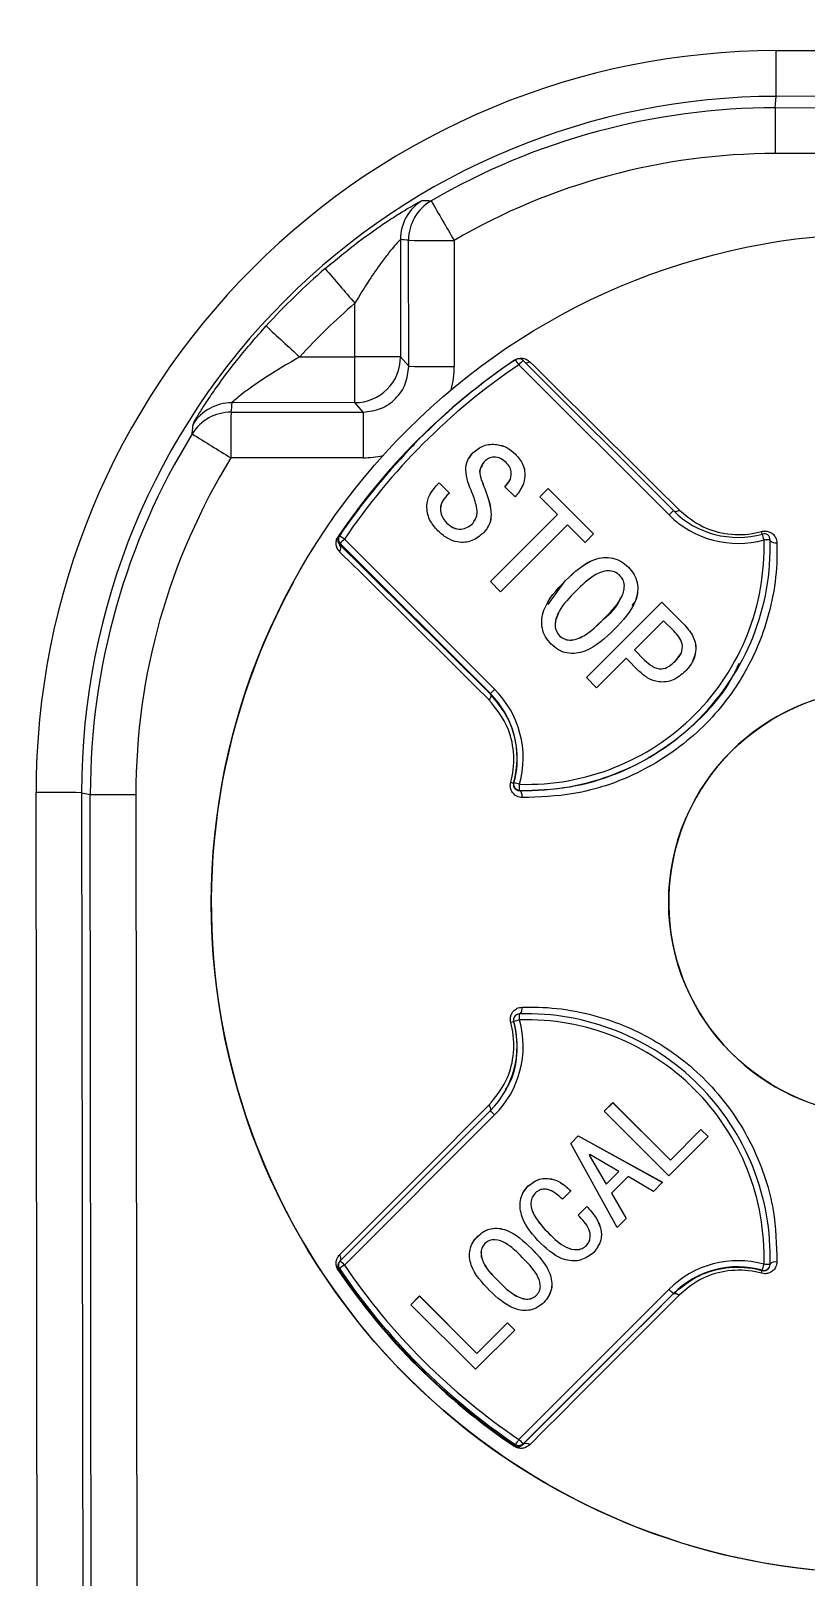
# Model space of a CAD drawing. Header units: millimetres. Extents: x 2320 to 4000, y 933 to 2121.
# Drawn here: x 2834.8 to 2860.2, y 1822.8 to 1873.6 of the extents above; entities that cross this region are included whole.
import ezdxf

# ---------------------------------------------------------------- set-up
doc = ezdxf.new("R2010")
doc.units = ezdxf.units.MM

msp = doc.modelspace()

# ---------------------------------------------------------------- linework, layer by layer
at = {"color": 7, "linetype": 'Continuous', "lineweight": 25}
for p, q in [((2859.262, 1872.952), (2906.236, 1873.012)), ((2906.236, 1871.508), (2859.262, 1871.448)), ((2859.231, 1871.076), (2859.262, 1871.448)), ((2859.231, 1871.076), (2906.81, 1871.137)), ((2906.81, 1869.632), (2859.23, 1869.572)), ((2846.917, 1866.744), (2846.922, 1862.891)), ((2847.191, 1862.583), (2847.186, 1866.722)), ((2848.683, 1866.719), (2848.688, 1862.58)), ((2845.425, 1862.894), (2845.423, 1864.652)), ((2843.611, 1862.891), (2845.425, 1862.894)), ((2846.922, 1862.891), (2847.191, 1862.583)), ((2850.664, 1862.778), (2850.662, 1862.781)), ((2855.741, 1857.702), (2850.809, 1862.635)), ((2850.95, 1862.776), (2855.882, 1857.843)), ((2845.425, 1861.39), (2841.379, 1861.385)), ((2845.694, 1861.082), (2845.425, 1861.39)), ((2841.355, 1861.076), (2845.694, 1861.082)), ((2845.694, 1859.578), (2841.355, 1859.573)), ((2849.17, 1859.552), (2849.294, 1859.738)), ((2849.294, 1859.738), (2849.295, 1859.738)), ((2849.583, 1859.333), (2849.582, 1859.332)), ((2850.684, 1859.709), (2850.684, 1859.71)), ((2848.093, 1858.653), (2848.195, 1858.754)), ((2848.093, 1858.652), (2848.194, 1858.753)), ((2848.194, 1858.753), (2848.195, 1858.754)), ((2848.194, 1858.753), (2848.527, 1858.421)), ((2848.195, 1858.754), (2848.528, 1858.421)), ((2850.351, 1858.623), (2850.479, 1858.79)), ((2850.486, 1858.784), (2850.486, 1858.786)), ((2847.912, 1858.4), (2848.093, 1858.652)), ((2848.093, 1858.652), (2848.093, 1858.653)), ((2848.528, 1858.421), (2848.441, 1858.335)), ((2849.714, 1858.507), (2849.714, 1858.508)), ((2850.684, 1858.291), (2850.351, 1858.624)), ((2851.495, 1858.291), (2851.77, 1858.566)), ((2851.495, 1858.291), (2851.769, 1858.565)), ((2852.073, 1857.712), (2851.495, 1858.291)), ((2851.769, 1858.565), (2851.77, 1858.566)), ((2851.769, 1858.565), (2853.26, 1857.075)), ((2851.77, 1858.566), (2853.26, 1857.075)), ((2848.306, 1858.159), (2848.305, 1858.158)), ((2848.426, 1857.451), (2848.426, 1857.452)), ((2849.294, 1857.422), (2849.295, 1857.423)), ((2849.37, 1857.523), (2849.371, 1857.524)), ((2849.874, 1855.512), (2852.073, 1857.712)), ((2849.874, 1855.512), (2852.073, 1857.711)), ((2852.406, 1857.379), (2850.206, 1855.18)), ((2852.073, 1857.711), (2852.073, 1857.712)), ((2852.985, 1856.8), (2852.406, 1857.379)), ((2844.905, 1857.003), (2844.884, 1856.964)), ((2844.939, 1856.765), (2844.919, 1856.729)), ((2849.872, 1851.833), (2844.939, 1856.765)), ((2845.081, 1856.907), (2850.014, 1851.975)), ((2853.26, 1857.075), (2852.985, 1856.8)), ((2854.403, 1855.989), (2854.404, 1855.99)), ((2843.404, 1855.495), (2843.404, 1855.493)), ((2850.206, 1855.18), (2849.874, 1855.512)), ((2851.767, 1854.754), (2852.333, 1855.54)), ((2852.333, 1855.54), (2852.334, 1855.541)), ((2853.029, 1852.357), (2855.504, 1854.832)), ((2853.029, 1852.357), (2855.503, 1854.831)), ((2854.175, 1854.991), (2854.175, 1854.992)), ((2855.503, 1854.831), (2855.504, 1854.832)), ((2855.503, 1854.831), (2856.256, 1854.079)), ((2855.504, 1854.832), (2856.256, 1854.08)), ((2852.105, 1854.487), (2852.104, 1854.486)), ((2853.593, 1854.281), (2853.593, 1854.282)), ((2855.561, 1854.224), (2854.606, 1853.269)), ((2855.894, 1853.891), (2855.561, 1854.224)), ((2852.145, 1853.731), (2852.146, 1853.732)), ((2856.256, 1854.079), (2856.256, 1854.08)), ((2854.606, 1853.269), (2854.939, 1852.936)), ((2854.606, 1853.268), (2854.606, 1853.269)), ((2854.606, 1853.268), (2854.939, 1852.935)), ((2854.331, 1852.994), (2853.362, 1852.024)), ((2854.751, 1852.574), (2854.331, 1852.994)), ((2854.939, 1852.935), (2854.939, 1852.936)), ((2855.937, 1852.892), (2856.116, 1853.128)), ((2855.937, 1852.892), (2855.938, 1852.893)), ((2856.12, 1853.125), (2856.121, 1853.126)), ((2858.082, 1852.81), (2858.084, 1852.814)), ((2853.362, 1852.024), (2853.029, 1852.357)), ((2849.865, 1851.82), (2849.872, 1851.833)), ((2850.636, 1848.899), (2850.641, 1848.908)), ((2850.828, 1848.655), (2850.823, 1848.646)), ((2835.011, 1803.366), (2834.953, 1848.581)), ((2836.45, 1848.578), (2836.508, 1803.363)), ((2836.45, 1848.578), (2836.734, 1848.522)), ((2836.793, 1802.621), (2836.734, 1848.522)), ((2838.231, 1848.519), (2838.29, 1802.618)), ((2856.588, 1848.34), (2856.586, 1848.337)), ((2850.641, 1841.06), (2850.636, 1841.05)), ((2850.658, 1841.209), (2850.653, 1841.2)), ((2844.939, 1833.203), (2849.872, 1838.135)), ((2850.014, 1837.994), (2845.081, 1833.062)), ((2853.614, 1838.112), (2853.899, 1838.397)), ((2853.614, 1838.112), (2853.898, 1838.396)), ((2855.735, 1835.991), (2853.614, 1838.112)), ((2853.898, 1838.396), (2853.899, 1838.397)), ((2853.898, 1838.396), (2855.784, 1836.511)), ((2853.899, 1838.397), (2855.785, 1836.512)), ((2855.784, 1836.511), (2856.789, 1837.516)), ((2855.785, 1836.512), (2856.789, 1837.517)), ((2856.789, 1837.517), (2857.025, 1837.281)), ((2856.789, 1837.516), (2856.789, 1837.517)), ((2856.789, 1837.516), (2857.024, 1837.28)), ((2852.51, 1837.058), (2852.758, 1837.306)), ((2852.51, 1837.057), (2852.757, 1837.305)), ((2854.035, 1834.291), (2852.51, 1837.058)), ((2852.757, 1837.305), (2852.758, 1837.306)), ((2852.757, 1837.305), (2855.523, 1835.779)), ((2852.758, 1837.306), (2855.524, 1835.78)), ((2857.025, 1837.281), (2855.735, 1835.991)), ((2853.142, 1836.698), (2853.117, 1836.673)), ((2853.117, 1836.672), (2853.117, 1836.673)), ((2853.117, 1836.673), (2853.676, 1835.718)), ((2853.117, 1836.672), (2853.675, 1835.717)), ((2854.097, 1836.14), (2853.142, 1836.698)), ((2855.784, 1836.511), (2855.785, 1836.512)), ((2853.675, 1835.717), (2854.097, 1836.139)), ((2853.676, 1835.718), (2854.097, 1836.14)), ((2854.395, 1835.966), (2853.849, 1835.42)), ((2854.097, 1836.139), (2854.097, 1836.14)), ((2855.226, 1835.482), (2854.395, 1835.966)), ((2850.952, 1835.447), (2851.107, 1835.655)), ((2851.107, 1835.655), (2851.108, 1835.656)), ((2852.51, 1835.495), (2852.237, 1835.222)), ((2853.675, 1835.717), (2853.676, 1835.718)), ((2853.849, 1835.42), (2854.333, 1834.589)), ((2853.849, 1835.419), (2853.849, 1835.42)), ((2853.849, 1835.419), (2854.332, 1834.588)), ((2855.524, 1835.78), (2855.226, 1835.482)), ((2851.262, 1835.313), (2851.262, 1835.312)), ((2852.757, 1834.7), (2853.042, 1834.985)), ((2852.758, 1834.701), (2853.043, 1834.986)), ((2853.042, 1834.985), (2853.043, 1834.986)), ((2854.333, 1834.589), (2854.035, 1834.291)), ((2849.457, 1834.005), (2849.458, 1834.006)), ((2851.802, 1834.092), (2851.802, 1834.093)), ((2849.62, 1833.673), (2849.62, 1833.672)), ((2851.219, 1833.608), (2851.219, 1833.609)), ((2853.03, 1833.707), (2853.031, 1833.708)), ((2853.096, 1833.795), (2853.097, 1833.797)), ((2844.905, 1833.157), (2844.885, 1833.12)), ((2844.915, 1832.949), (2844.894, 1832.911)), ((2858.802, 1832.884), (2858.807, 1832.894)), ((2859.031, 1832.982), (2859.036, 1832.991)), ((2850.14, 1832.529), (2850.14, 1832.53)), ((2847.262, 1831.761), (2847.547, 1832.046)), ((2847.262, 1831.76), (2847.547, 1832.045)), ((2847.547, 1832.046), (2849.433, 1830.16)), ((2847.547, 1832.045), (2847.547, 1832.046)), ((2847.547, 1832.045), (2849.433, 1830.159)), ((2850.809, 1827.334), (2855.741, 1832.267)), ((2855.882, 1832.125), (2850.95, 1827.192)), ((2851.393, 1832.07), (2851.393, 1832.071)), ((2851.462, 1832.162), (2851.463, 1832.164)), ((2855.875, 1832.112), (2855.882, 1832.125)), ((2849.383, 1829.639), (2847.262, 1831.761)), ((2850.674, 1830.929), (2849.383, 1829.639)), ((2849.433, 1830.16), (2850.438, 1831.165)), ((2849.433, 1830.159), (2850.437, 1831.164)), ((2850.437, 1831.164), (2850.438, 1831.165)), ((2850.437, 1831.164), (2850.673, 1830.929)), ((2850.438, 1831.165), (2850.674, 1830.929)), ((2849.433, 1830.159), (2849.433, 1830.16)), ((2850.675, 1827.129), (2850.697, 1827.168)), ((2850.95, 1827.192), (2850.93, 1827.155))]:
    msp.add_line(p, q, dxfattribs=at)
at = {"color": 7, "linetype": 'Continuous', "lineweight": 25, "flags": 128}
for points in [[(2849.865, 1851.82), (2849.877, 1851.803), (2849.884, 1851.783), (2849.886, 1851.76), (2849.884, 1851.735), (2849.876, 1851.707), (2849.865, 1851.679), (2849.848, 1851.651), (2849.828, 1851.623)], [(2850.914, 1848.418), (2850.915, 1848.46), (2850.912, 1848.502), (2850.905, 1848.541), (2850.895, 1848.576), (2850.88, 1848.605), (2850.863, 1848.627), (2850.844, 1848.641), (2850.823, 1848.646)], [(2844.923, 1833.401), (2845.407, 1833.887), (2845.931, 1834.413), (2846.494, 1834.977), (2847.094, 1835.578), (2847.729, 1836.215), (2848.398, 1836.885), (2849.098, 1837.586), (2849.828, 1838.317)], [(2850.93, 1827.155), (2851.418, 1827.645), (2851.946, 1828.175), (2852.514, 1828.744), (2853.119, 1829.35), (2853.759, 1829.992), (2854.433, 1830.667), (2855.139, 1831.375), (2855.875, 1832.112)], [(2856.071, 1832.075), (2855.341, 1831.344), (2854.64, 1830.642), (2853.972, 1829.972), (2853.336, 1829.336), (2852.736, 1828.735), (2852.174, 1828.17), (2851.649, 1827.645), (2851.165, 1827.159)], [(2855.875, 1832.112), (2855.891, 1832.123), (2855.911, 1832.131), (2855.934, 1832.133), (2855.96, 1832.131), (2855.987, 1832.123), (2856.015, 1832.111), (2856.043, 1832.095), (2856.071, 1832.075)]]:
    msp.add_lwpolyline(points, dxfattribs=at)
at = {"color": 7, "linetype": 'Continuous', "lineweight": 25}
for centre, radius in [((2825.978, 1883.076), 94.663), ((2862.708, 1844.942), 22), ((2862.73, 1844.982), 7)]:
    msp.add_circle(centre, radius, dxfattribs=at)
for centre, radius, start, end in [((2826.239, 1883.551), 86.736, 352.83814, 187.30792), ((2826.241, 1883.555), 86.27, 352.83813, 187.30793), ((2826.248, 1883.568), 81.714, 352.48125, 187.66482), ((2826.249, 1883.569), 80.681, 352.48124, 187.66483), ((2859.293, 1848.612), 24.34, 90.0729, 180.0733), ((2630.118, 1872.294), 229.146, 359.78854, 0.16471), ((2859.291, 1848.607), 22.841, 90.0729, 180.0733), ((2859.26, 1848.55), 22.526, 90.073, 120.1942), ((3088.375, 1870.23), 229.146, 179.78854, 180.16471), ((2859.257, 1848.546), 21.026, 90.073, 120.1942), ((2848.417, 1866.747), 1.5, 120.9004, 180.0791), ((2848.686, 1866.724), 1.5, 120.2348, 180.0784), ((2959.246, 1931.478), 128.133, 209.68621, 210.35808), ((2825.98, 1883.075), 96.559, 279.97048, 350.17569), ((2848.161, 1995.145), 128.427, 269.56503, 270.23272), ((2825.977, 1883.07), 98.356, 279.97048, 350.17569), ((2825.959, 1883.038), 98.896, 279.98751, 350.15867), ((2859.279, 1848.585), 22.717, 130.7605, 137.5867), ((2933.723, 1941.248), 116.892, 220.20401, 220.94006), ((2859.276, 1848.581), 21.218, 130.7605, 137.5867), ((2919.218, 1946.196), 112.5, 227.00878, 227.77326), ((2845.947, 1734.468), 128.427, 89.56503, 90.23272), ((2607.204, 1862.232), 238.223, 359.79747, 0.15912), ((2845.421, 1862.891), 1.501, 270.1565, 359.9897), ((2850.808, 1862.634), 0.2, 45, 124.0387), ((2862.71, 1844.945), 21.524, 124.0388, 145.961), ((2862.731, 1844.984), 21.5, 124.0388, 145.961), ((2862.731, 1844.985), 21.3, 124.0388, 145.961), ((2848.166, 1991.006), 128.427, 269.56503, 270.23272), ((2837.849, 1853.941), 15.606, 33.8554, 34.5885), ((2885.474, 1828.041), 48.973, 134.8254, 135.0585), ((2851.042, 1862.899), 0.205, 267.1317, 306.9163), ((1347.415, 342.851), 2138.062, 45.120496, 45.305718), ((2841.381, 1859.885), 1.5, 90.0617, 147.6626), ((2841.357, 1859.576), 1.5, 90.0625, 148.3288), ((3079.577, 1860.234), 238.223, 179.79747, 180.15912), ((3083.915, 1860.24), 238.223, 179.79747, 180.15912), ((2859.26, 1848.551), 22.525, 148.3693, 180.0734), ((2898.292, 1952.71), 109.162, 237.77422, 238.56156), ((2862.71, 1844.945), 21.5, 135.4966, 144.9591), ((2859.257, 1848.546), 21.026, 148.3693, 180.0734), ((2890.406, 1823.108), 48.973, 134.8254, 135.0585), ((2858.004, 1859.964), 3, 225.0001, 285.5307), ((2855.928, 1858.017), 0.208, 266.7147, 313.2395), ((2858.004, 1859.965), 3.2, 225.0001, 285.5307), ((2845.613, 1858.094), 1.326, 236.1268, 237.1374), ((2845.081, 1856.907), 0.2, 145.9611, 225.0003), ((2837.205, 1845.337), 13.996, 55.7563, 56.5748), ((1328.894, 324.438), 2155.516, 45.120496, 45.305718), ((2844.782, 1856.608), 0.182, 320.4944, 41.2611), ((2880.564, 1821.354), 50.231, 134.943, 135.1719), ((2851.064, 1856.651), 8, 268.3091, 1.6907), ((2851.064, 1856.652), 7.8, 268.3091, 1.6907), ((2857.134, 1856.709), 1.706, 12.3082, 15.2426), ((2858.861, 1856.881), 0.2, 1.6908, 105.5308), ((2839.746, 1851.622), 19.825, 15.3864, 15.9629), ((2859.385, 1840.83), 16.061, 91.1568, 91.869), ((2859.229, 1857.004), 0.223, 221.2379, 284.0475), ((1341.173, 336.609), 2138.062, 45.120496, 45.305718), ((2862.708, 1844.941), 22, 151.3369, 314.9998), ((2885.497, 1816.421), 50.231, 134.943, 135.1719), ((2847.751, 1849.711), 3, 344.4692, 45.0002), ((2847.751, 1849.712), 3.2, 344.4692, 45.0002), ((2862.73, 1844.982), 7, 331.6014, 298.3984), ((2850.721, 1849.503), 0.611, 252.9597, 261.9573), ((2850.834, 1848.855), 0.2, 164.4693, 268.3094), ((2846.938, 1835.024), 14.37, 74.2697, 75.0678), ((2819.724, 1849.724), 31.123, 358.032, 358.4014), ((2835.477, 1725.105), 123.477, 89.54842, 90.24317), ((2837.707, 1971.995), 123.477, 269.54842, 270.24317), ((2825.701, 1882.707), 99, 279.79751, 336.85186), ((2850.686, 1841.479), 0.233, 314.9979, 13.1653), ((2847.751, 1840.257), 3, 314.9999, 15.5312), ((2847.751, 1840.257), 3.2, 314.9999, 15.5312), ((2850.766, 1840.285), 0.776, 99.6173, 106.7139), ((2850.834, 1841.113), 0.2, 151.3366, 195.5312), ((2856.044, 1822.179), 19.639, 105.3852, 105.9701), ((2850.834, 1841.113), 0.2, 91.6903, 151.3365), ((2851.064, 1833.317), 8, 358.3097, 91.6905), ((2823.55, 1840.359), 27.294, 1.5856, 2.0041), ((2851.064, 1833.317), 7.8, 358.3097, 91.6905), ((2849.71, 1838.189), 0.175, 343.7918, 47.3057), ((2839.736, 1827.787), 14.485, 44.8022, 45.5925), ((2844.77, 1833.282), 0.194, 339.9645, 37.9045), ((2844.042, 1834.134), 1.491, 303.932, 304.8772), ((2862.71, 1844.945), 21.524, 214.0392, 235.961), ((2845.081, 1833.061), 0.2, 135, 214.0393), ((2862.71, 1844.946), 21.5, 214.0392, 235.961), ((2862.269, 1807.528), 30.779, 123.946, 124.3195), ((2862.731, 1844.984), 21.5, 214.0392, 235.961), ((2834.803, 1822.855), 14.485, 44.8022, 45.5925), ((2862.732, 1844.985), 21.3, 214.0392, 235.961), ((2858.004, 1830.004), 3.2, 74.4689, 134.9998), ((2858.004, 1830.004), 3, 74.4689, 134.9998), ((2858.085, 1833.001), 0.727, 343.2111, 350.8053), ((2798.922, 1849.693), 62.197, 344.33018, 344.51506), ((2858.861, 1833.087), 0.2, 254.4688, 331.3364), ((2858.452, 1817.531), 15.561, 87.7583, 88.4935), ((2858.861, 1833.087), 0.2, 331.3365, 358.3096), ((2859.229, 1832.946), 0.223, 75.835, 138.8867), ((2845.458, 1821.913), 14.593, 44.4102, 45.1963), ((2975.813, 1742.834), 150.885, 145.94203, 146.01825), ((2840.525, 1816.98), 14.593, 44.4102, 45.1963), ((2844.584, 1831.218), 7.336, 325.9394, 326.1318), ((2850.808, 1827.334), 0.2, 235.9609, 314.9997), ((2851.05, 1827.019), 0.182, 50.4045, 131.2845)]:
    msp.add_arc(centre, radius, start, end, dxfattribs=at)
for centre, major_axis, ratio, start_param, end_param in [((2847.262, 1848.53), (18.523, -8.534), 0.872864, 1.956989, 1.970468), ((2845.686, 1862.58), (2.13, -2.118), 0.998777, 0.525219, 0.783378), ((2859.209, 1860.315), (2.699, 22.426), 0.790259, 1.618099, 1.631806), ((2845.686, 1862.58), (2.13, -2.118), 0.998777, 5.496985, 5.717104)]:
    msp.add_ellipse(centre, major_axis=major_axis, ratio=ratio, start_param=start_param, end_param=end_param, dxfattribs=at)
for points, knots in [([(2844.446, 1865.792), (2844.808, 1866.092), (2845.501, 1866.667), (2846.365, 1867.268), (2846.949, 1867.643), (2847.315, 1867.862), (2847.578, 1868.008), (2847.624, 1868.025), (2847.647, 1868.034)], [0, 0, 0, 0, 0.261011, 0.499827, 0.627982, 0.750196, 0.876565, 1, 1, 1, 1]), ([(2847.647, 1868.034), (2847.7, 1868.032), (2847.794, 1868.027), (2847.889, 1868.022), (2847.931, 1868.02)], [0, 0, 0, 0, 0.56, 1, 1, 1, 1]), ([(2846.917, 1866.744), (2846.905, 1866.735), (2846.88, 1866.715), (2846.74, 1866.558), (2846.538, 1866.313), (2846.246, 1865.932), (2845.857, 1865.373), (2845.578, 1864.909), (2845.423, 1864.652)], [0, 0, 0, 0, 0.10721, 0.222265, 0.351564, 0.499668, 0.722148, 1, 1, 1, 1]), ([(2840.113, 1860.687), (2840.124, 1860.712), (2840.147, 1860.762), (2840.312, 1861.039), (2840.549, 1861.412), (2840.952, 1862.002), (2841.591, 1862.865), (2842.192, 1863.549), (2842.506, 1863.908)], [0, 0, 0, 0, 0.121771, 0.249165, 0.373404, 0.500705, 0.738683, 1, 1, 1, 1]), ([(2843.611, 1862.891), (2843.125, 1862.609), (2842.492, 1862.24), (2841.856, 1861.779), (2841.588, 1861.57), (2841.414, 1861.424), (2841.39, 1861.398), (2841.379, 1861.385)], [0, 0, 0, 0, 0.4983579, 0.6495274, 0.7799517, 0.8944395, 1, 1, 1, 1]), ([(2850.662, 1862.781), (2850.682, 1862.793), (2850.726, 1862.82), (2850.811, 1862.846), (2850.929, 1862.855), (2851.059, 1862.821), (2851.129, 1862.764), (2851.165, 1862.735)], [0, 0, 0, 0, 0.0853698, 0.1907986, 0.3564235, 0.6664713, 1, 1, 1, 1]), ([(2845.694, 1861.082), (2845.891, 1861.104), (2846.284, 1861.149), (2846.779, 1861.497), (2847.125, 1861.993), (2847.169, 1862.386), (2847.191, 1862.583)], [0, 0, 0, 0, 0.250154, 0.5, 0.749846, 1, 1, 1, 1]), ([(2840.08, 1860.364), (2840.086, 1860.424), (2840.097, 1860.532), (2840.108, 1860.64), (2840.113, 1860.687)], [0, 0, 0, 0, 0.56, 1, 1, 1, 1]), ([(2849.294, 1859.738), (2849.408, 1859.83), (2849.637, 1860.015), (2850.059, 1860.037), (2850.422, 1859.932), (2850.596, 1859.783), (2850.684, 1859.709)], [0, 0, 0, 0, 0.279601, 0.558878, 0.779376, 1, 1, 1, 1]), ([(2849.295, 1859.738), (2849.409, 1859.831), (2849.638, 1860.016), (2850.059, 1860.038), (2850.422, 1859.933), (2850.597, 1859.784), (2850.684, 1859.71)], [0, 0, 0, 0, 0.279601, 0.558878, 0.779376, 1, 1, 1, 1]), ([(2849.28, 1858.421), (2849.176, 1858.668), (2849.032, 1859.011), (2849.098, 1859.494), (2849.229, 1859.657), (2849.295, 1859.738)], [0, 0, 0, 0, 0.560027, 0.780079, 1, 1, 1, 1]), ([(2849.6, 1859.322), (2849.574, 1859.284), (2849.493, 1859.166), (2849.568, 1858.86), (2849.658, 1858.641), (2849.714, 1858.507)], [0, 0, 0, 0, 0.157374, 0.483178, 1, 1, 1, 1]), ([(2849.671, 1859.449), (2849.613, 1859.371), (2849.496, 1859.215), (2849.562, 1858.862), (2849.657, 1858.643), (2849.714, 1858.508)], [0, 0, 0, 0, 0.278312, 0.557355, 1, 1, 1, 1]), ([(2850.395, 1859.42), (2850.337, 1859.471), (2850.221, 1859.571), (2850.004, 1859.617), (2849.808, 1859.568), (2849.717, 1859.489), (2849.671, 1859.449)], [0, 0, 0, 0, 0.280393, 0.559545, 0.779457, 1, 1, 1, 1]), ([(2850.351, 1858.624), (2850.409, 1858.686), (2850.525, 1858.811), (2850.574, 1859.051), (2850.526, 1859.269), (2850.438, 1859.37), (2850.395, 1859.42)], [0, 0, 0, 0, 0.279799, 0.5597317, 0.7795238, 1, 1, 1, 1]), ([(2850.684, 1859.71), (2850.785, 1859.596), (2850.986, 1859.371), (2851.028, 1858.934), (2850.908, 1858.564), (2850.759, 1858.382), (2850.684, 1858.291)], [0, 0, 0, 0, 0.280576, 0.558458, 0.779312, 1, 1, 1, 1]), ([(2850.684, 1859.709), (2850.785, 1859.595), (2850.987, 1859.369), (2851.021, 1858.937), (2850.951, 1858.657), (2850.873, 1858.552), (2850.865, 1858.542)], [0, 0, 0, 0, 0.3486085, 0.6938715, 0.9682775, 1, 1, 1, 1]), ([(2848.151, 1857.177), (2848.048, 1857.295), (2847.843, 1857.531), (2847.76, 1857.974), (2847.856, 1858.371), (2848.014, 1858.559), (2848.093, 1858.653)], [0, 0, 0, 0, 0.280466, 0.559432, 0.779595, 1, 1, 1, 1]), ([(2848.441, 1858.335), (2848.379, 1858.264), (2848.257, 1858.122), (2848.223, 1857.855), (2848.285, 1857.621), (2848.379, 1857.508), (2848.426, 1857.452)], [0, 0, 0, 0, 0.280123, 0.558679, 0.779337, 1, 1, 1, 1]), ([(2849.295, 1857.423), (2849.348, 1857.507), (2849.456, 1857.676), (2849.418, 1858.041), (2849.333, 1858.277), (2849.28, 1858.421)], [0, 0, 0, 0, 0.277254, 0.55795, 1, 1, 1, 1]), ([(2849.714, 1858.508), (2849.807, 1858.245), (2849.935, 1857.879), (2849.861, 1857.376), (2849.724, 1857.205), (2849.656, 1857.119)], [0, 0, 0, 0, 0.559726, 0.780043, 1, 1, 1, 1]), ([(2849.714, 1858.507), (2849.802, 1858.247), (2849.924, 1857.883), (2849.882, 1857.447), (2849.8, 1857.333), (2849.78, 1857.306)], [0, 0, 0, 0, 0.661317, 0.921622, 1, 1, 1, 1]), ([(2848.312, 1858.153), (2848.301, 1858.138), (2848.234, 1858.051), (2848.227, 1857.852), (2848.284, 1857.62), (2848.379, 1857.507), (2848.426, 1857.451)], [0, 0, 0, 0, 0.0716848, 0.4308957, 0.7154444, 1, 1, 1, 1]), ([(2856.071, 1857.866), (2856.317, 1857.662), (2856.763, 1857.295), (2857.663, 1857.035), (2858.35, 1857.048), (2858.714, 1857.14), (2858.78, 1857.157)], [0, 0, 0, 0, 0.356926, 0.645588, 0.935957, 1, 1, 1, 1]), ([(2848.426, 1857.452), (2848.495, 1857.389), (2848.632, 1857.265), (2848.896, 1857.216), (2849.128, 1857.283), (2849.239, 1857.376), (2849.295, 1857.423)], [0, 0, 0, 0, 0.280691, 0.558757, 0.779281, 1, 1, 1, 1]), ([(2848.426, 1857.451), (2848.495, 1857.388), (2848.631, 1857.264), (2848.895, 1857.215), (2849.128, 1857.282), (2849.239, 1857.375), (2849.294, 1857.422)], [0, 0, 0, 0, 0.280691, 0.558757, 0.779281, 1, 1, 1, 1]), ([(2844.923, 1856.493), (2844.88, 1856.547), (2844.815, 1856.631), (2844.8, 1856.786), (2844.821, 1856.888), (2844.846, 1856.949), (2844.867, 1856.983), (2844.874, 1856.993)], [0, 0, 0, 0, 0.49351, 0.746512, 0.851032, 0.956489, 1, 1, 1, 1]), ([(2844.894, 1856.98), (2844.891, 1856.975), (2844.884, 1856.964), (2844.875, 1856.945), (2844.866, 1856.92), (2844.857, 1856.872), (2844.866, 1856.795), (2844.898, 1856.755), (2844.919, 1856.729)], [0, 0, 0, 0, 0.027585, 0.06173, 0.104186, 0.195407, 0.452144, 1, 1, 1, 1]), ([(2849.656, 1857.119), (2849.533, 1857.016), (2849.285, 1856.811), (2848.819, 1856.777), (2848.431, 1856.926), (2848.245, 1857.093), (2848.151, 1857.177)], [0, 0, 0, 0, 0.2798432, 0.5586107, 0.7789801, 1, 1, 1, 1]), ([(2859.283, 1856.788), (2859.285, 1856.61), (2859.295, 1855.653), (2858.999, 1854.052), (2858.028, 1852.038), (2856.613, 1850.376), (2854.702, 1849.123), (2852.719, 1848.473), (2851.477, 1848.435), (2850.914, 1848.418)], [0, 0, 0, 0, 0.043937, 0.236293, 0.372822, 0.535728, 0.69861, 0.863201, 1, 1, 1, 1]), ([(2858.78, 1857.157), (2858.82, 1857.165), (2858.9, 1857.179), (2859.019, 1857.155), (2859.128, 1857.099), (2859.219, 1857.005), (2859.273, 1856.895), (2859.281, 1856.818), (2859.283, 1856.788)], [0, 0, 0, 0, 0.1540842, 0.3077863, 0.4712038, 0.6571656, 0.8674974, 1, 1, 1, 1]), ([(2852.333, 1855.54), (2852.63, 1855.822), (2853.001, 1856.174), (2853.59, 1856.316), (2853.892, 1856.297), (2854.177, 1856.188), (2854.328, 1856.055), (2854.403, 1855.989)], [0, 0, 0, 0, 0.4989816, 0.6242715, 0.7495146, 0.8746656, 1, 1, 1, 1]), ([(2852.334, 1855.541), (2852.631, 1855.823), (2853.002, 1856.175), (2853.591, 1856.317), (2853.893, 1856.298), (2854.178, 1856.189), (2854.328, 1856.056), (2854.404, 1855.99)], [0, 0, 0, 0, 0.498982, 0.624271, 0.749515, 0.874666, 1, 1, 1, 1]), ([(2854.129, 1855.715), (2854.072, 1855.759), (2853.958, 1855.847), (2853.667, 1855.885), (2853.185, 1855.704), (2852.883, 1855.399), (2852.681, 1855.194)], [0, 0, 0, 0, 0.12479, 0.249939, 0.498148, 1, 1, 1, 1]), ([(2853.593, 1854.282), (2853.795, 1854.483), (2854.098, 1854.782), (2854.292, 1855.255), (2854.26, 1855.546), (2854.172, 1855.659), (2854.129, 1855.715)], [0, 0, 0, 0, 0.501886, 0.750204, 0.875265, 1, 1, 1, 1]), ([(2854.404, 1855.99), (2854.47, 1855.915), (2854.602, 1855.766), (2854.71, 1855.481), (2854.724, 1855.18), (2854.572, 1854.597), (2854.221, 1854.229), (2853.94, 1853.935)], [0, 0, 0, 0, 0.125297, 0.250413, 0.375603, 0.500878, 1, 1, 1, 1]), ([(2854.403, 1855.989), (2854.469, 1855.914), (2854.601, 1855.765), (2854.711, 1855.48), (2854.718, 1855.182), (2854.672, 1854.908), (2854.562, 1854.778), (2854.517, 1854.725)], [0, 0, 0, 0, 0.2132337, 0.426159, 0.6392085, 0.8524053, 1, 1, 1, 1]), ([(2851.871, 1853.457), (2851.804, 1853.533), (2851.671, 1853.685), (2851.564, 1853.973), (2851.55, 1854.278), (2851.698, 1854.868), (2852.052, 1855.242), (2852.334, 1855.541)], [0, 0, 0, 0, 0.125331, 0.250454, 0.375688, 0.500998, 1, 1, 1, 1]), ([(2852.681, 1855.194), (2852.475, 1854.99), (2852.168, 1854.684), (2851.983, 1854.201), (2852.014, 1853.905), (2852.102, 1853.79), (2852.146, 1853.732)], [0, 0, 0, 0, 0.5017682, 0.7501482, 0.8752477, 1, 1, 1, 1]), ([(2853.593, 1854.281), (2853.817, 1854.473), (2854.06, 1854.682), (2854.154, 1854.974), (2854.161, 1854.996)], [0, 0, 0, 0, 0.923833, 1, 1, 1, 1]), ([(2852.115, 1854.483), (2852.063, 1854.367), (2851.981, 1854.184), (2852.014, 1853.904), (2852.101, 1853.789), (2852.145, 1853.731)], [0, 0, 0, 0, 0.4666796, 0.7337104, 1, 1, 1, 1]), ([(2852.145, 1853.731), (2852.203, 1853.687), (2852.318, 1853.6), (2852.612, 1853.575), (2853.086, 1853.773), (2853.39, 1854.078), (2853.593, 1854.281)], [0, 0, 0, 0, 0.1246976, 0.2497105, 0.4981951, 1, 1, 1, 1]), ([(2852.146, 1853.732), (2852.203, 1853.688), (2852.318, 1853.601), (2852.613, 1853.576), (2853.087, 1853.774), (2853.39, 1854.078), (2853.593, 1854.282)], [0, 0, 0, 0, 0.124698, 0.249711, 0.498195, 1, 1, 1, 1]), ([(2853.94, 1853.935), (2853.644, 1853.653), (2853.273, 1853.301), (2852.688, 1853.144), (2852.385, 1853.152), (2852.097, 1853.258), (2851.946, 1853.391), (2851.871, 1853.457)], [0, 0, 0, 0, 0.499139, 0.624435, 0.749618, 0.874706, 1, 1, 1, 1]), ([(2855.938, 1852.893), (2856.013, 1852.972), (2856.163, 1853.13), (2856.213, 1853.549), (2856.016, 1853.761), (2855.894, 1853.891)], [0, 0, 0, 0, 0.282451, 0.559256, 1, 1, 1, 1]), ([(2856.256, 1854.08), (2856.363, 1853.957), (2856.575, 1853.713), (2856.651, 1853.248), (2856.523, 1852.845), (2856.355, 1852.655), (2856.271, 1852.56)], [0, 0, 0, 0, 0.280396, 0.559143, 0.779226, 1, 1, 1, 1]), ([(2856.256, 1854.079), (2856.361, 1853.957), (2856.572, 1853.713), (2856.658, 1853.244), (2856.549, 1852.979), (2856.501, 1852.862)], [0, 0, 0, 0, 0.360842, 0.719563, 1, 1, 1, 1]), ([(2850.823, 1848.646), (2851.377, 1848.663), (2852.595, 1848.701), (2854.553, 1849.337), (2856.406, 1850.58), (2857.591, 1851.849), (2857.968, 1852.666), (2858.043, 1852.829)], [0, 0, 0, 0, 0.205467, 0.452076, 0.695634, 0.939127, 1, 1, 1, 1]), ([(2854.939, 1852.936), (2855.019, 1852.863), (2855.177, 1852.717), (2855.481, 1852.607), (2855.751, 1852.72), (2855.875, 1852.835), (2855.938, 1852.893)], [0, 0, 0, 0, 0.281274, 0.559341, 0.778877, 1, 1, 1, 1]), ([(2854.939, 1852.935), (2855.018, 1852.862), (2855.176, 1852.716), (2855.481, 1852.606), (2855.751, 1852.719), (2855.875, 1852.834), (2855.937, 1852.892)], [0, 0, 0, 0, 0.281274, 0.559341, 0.778877, 1, 1, 1, 1]), ([(2856.271, 1852.56), (2856.147, 1852.455), (2855.901, 1852.245), (2855.433, 1852.181), (2855.035, 1852.322), (2854.846, 1852.49), (2854.751, 1852.574)], [0, 0, 0, 0, 0.2801765, 0.5589609, 0.7791484, 1, 1, 1, 1]), ([(2849.865, 1851.82), (2850.086, 1851.554), (2850.487, 1851.071), (2850.767, 1850.101), (2850.753, 1849.362), (2850.654, 1848.97), (2850.636, 1848.899)], [0, 0, 0, 0, 0.354055, 0.642771, 0.935325, 1, 1, 1, 1]), ([(2850.542, 1848.919), (2850.559, 1848.985), (2850.651, 1849.349), (2850.663, 1850.036), (2850.402, 1850.934), (2850.033, 1851.378), (2849.828, 1851.623)], [0, 0, 0, 0, 0.0640427, 0.3544119, 0.6430739, 1, 1, 1, 1]), ([(2850.914, 1848.418), (2850.855, 1848.427), (2850.746, 1848.444), (2850.616, 1848.548), (2850.544, 1848.677), (2850.521, 1848.808), (2850.536, 1848.885), (2850.542, 1848.919)], [0, 0, 0, 0, 0.257956, 0.484914, 0.703585, 0.864278, 1, 1, 1, 1]), ([(2850.636, 1848.899), (2850.633, 1848.881), (2850.625, 1848.84), (2850.638, 1848.773), (2850.675, 1848.71), (2850.739, 1848.659), (2850.794, 1848.651), (2850.823, 1848.646)], [0, 0, 0, 0, 0.1132161, 0.2576182, 0.4754186, 0.7185181, 1, 1, 1, 1]), ([(2850.542, 1841.028), (2850.535, 1841.068), (2850.521, 1841.148), (2850.545, 1841.267), (2850.602, 1841.376), (2850.696, 1841.468), (2850.806, 1841.521), (2850.883, 1841.529), (2850.914, 1841.532)], [0, 0, 0, 0, 0.1540842, 0.3077863, 0.4712038, 0.6571656, 0.8674974, 1, 1, 1, 1]), ([(2850.914, 1841.532), (2851.092, 1841.534), (2852.051, 1841.545), (2853.656, 1841.25), (2855.672, 1840.279), (2857.335, 1838.864), (2858.586, 1836.953), (2859.233, 1834.969), (2859.268, 1833.726), (2859.284, 1833.162)], [0, 0, 0, 0, 0.043937, 0.236293, 0.372822, 0.535728, 0.69861, 0.863201, 1, 1, 1, 1]), ([(2849.828, 1838.317), (2850.033, 1838.564), (2850.402, 1839.01), (2850.664, 1839.911), (2850.651, 1840.598), (2850.559, 1840.963), (2850.542, 1841.028)], [0, 0, 0, 0, 0.356926, 0.645588, 0.935957, 1, 1, 1, 1]), ([(2850.636, 1841.05), (2850.654, 1840.979), (2850.754, 1840.586), (2850.756, 1839.857), (2850.599, 1839.152), (2850.392, 1838.873), (2850.354, 1838.822)], [0, 0, 0, 0, 0.09096, 0.502412, 0.908467, 1, 1, 1, 1]), ([(2850.655, 1841.199), (2850.649, 1841.189), (2850.635, 1841.165), (2850.629, 1841.128), (2850.628, 1841.088), (2850.633, 1841.067), (2850.636, 1841.05)], [0, 0, 0, 0, 0.258892, 0.64325, 0.700638, 1, 1, 1, 1]), ([(2851.107, 1835.655), (2851.228, 1835.746), (2851.47, 1835.927), (2851.91, 1835.91), (2852.257, 1835.739), (2852.425, 1835.575), (2852.509, 1835.494)], [0, 0, 0, 0, 0.278841, 0.558038, 0.778714, 1, 1, 1, 1]), ([(2851.108, 1835.656), (2851.229, 1835.746), (2851.47, 1835.928), (2851.911, 1835.911), (2852.257, 1835.74), (2852.425, 1835.576), (2852.51, 1835.495)], [0, 0, 0, 0, 0.278841, 0.558038, 0.778714, 1, 1, 1, 1]), ([(2851.53, 1833.77), (2851.28, 1834.041), (2850.906, 1834.447), (2850.822, 1835.099), (2850.931, 1835.449), (2851.049, 1835.587), (2851.108, 1835.656)], [0, 0, 0, 0, 0.499696, 0.74909, 0.87448, 1, 1, 1, 1]), ([(2851.343, 1835.42), (2851.303, 1835.369), (2851.221, 1835.266), (2851.186, 1835), (2851.348, 1834.561), (2851.62, 1834.28), (2851.802, 1834.093)], [0, 0, 0, 0, 0.124838, 0.249769, 0.498841, 1, 1, 1, 1]), ([(2851.343, 1835.419), (2851.302, 1835.368), (2851.22, 1835.265), (2851.185, 1834.999), (2851.347, 1834.56), (2851.62, 1834.279), (2851.802, 1834.092)], [0, 0, 0, 0, 0.1248378, 0.2497691, 0.4988414, 1, 1, 1, 1]), ([(2852.237, 1835.222), (2852.108, 1835.341), (2851.946, 1835.49), (2851.694, 1835.559), (2851.563, 1835.555), (2851.441, 1835.506), (2851.376, 1835.449), (2851.343, 1835.42)], [0, 0, 0, 0, 0.498979, 0.624378, 0.749538, 0.874643, 1, 1, 1, 1]), ([(2853.042, 1834.985), (2853.15, 1834.865), (2853.364, 1834.625), (2853.536, 1834.205), (2853.521, 1833.852), (2853.422, 1833.713), (2853.397, 1833.677)], [0, 0, 0, 0, 0.3280039, 0.6537284, 0.910096, 1, 1, 1, 1]), ([(2853.043, 1834.986), (2853.15, 1834.866), (2853.363, 1834.627), (2853.543, 1834.204), (2853.5, 1833.774), (2853.344, 1833.573), (2853.266, 1833.472)], [0, 0, 0, 0, 0.281285, 0.560616, 0.780468, 1, 1, 1, 1]), ([(2853.031, 1833.708), (2853.061, 1833.746), (2853.122, 1833.821), (2853.152, 1833.965), (2853.154, 1834.109), (2853.063, 1834.386), (2852.893, 1834.561), (2852.758, 1834.701)], [0, 0, 0, 0, 0.12486, 0.249907, 0.375198, 0.50038, 1, 1, 1, 1]), ([(2849.842, 1832.232), (2849.601, 1832.486), (2849.299, 1832.804), (2849.178, 1833.309), (2849.194, 1833.568), (2849.287, 1833.813), (2849.401, 1833.941), (2849.458, 1834.006)], [0, 0, 0, 0, 0.498982, 0.624271, 0.749515, 0.874666, 1, 1, 1, 1]), ([(2849.289, 1833.776), (2849.293, 1833.785), (2849.326, 1833.874), (2849.395, 1833.943), (2849.457, 1834.005)], [0, 0, 0, 0, 0.100028, 1, 1, 1, 1]), ([(2849.457, 1834.005), (2849.521, 1834.062), (2849.65, 1834.175), (2849.893, 1834.268), (2850.152, 1834.279), (2850.651, 1834.15), (2850.967, 1833.849), (2851.219, 1833.608)], [0, 0, 0, 0, 0.125297, 0.250413, 0.375603, 0.500878, 1, 1, 1, 1]), ([(2849.458, 1834.006), (2849.522, 1834.063), (2849.65, 1834.176), (2849.894, 1834.269), (2850.152, 1834.28), (2850.652, 1834.151), (2850.967, 1833.85), (2851.219, 1833.609)], [0, 0, 0, 0, 0.125297, 0.250413, 0.375603, 0.500878, 1, 1, 1, 1]), ([(2850.922, 1833.311), (2850.75, 1833.485), (2850.493, 1833.744), (2850.088, 1833.911), (2849.839, 1833.883), (2849.742, 1833.808), (2849.694, 1833.77)], [0, 0, 0, 0, 0.5018858, 0.7502037, 0.8752646, 1, 1, 1, 1]), ([(2851.802, 1834.093), (2851.975, 1833.923), (2852.234, 1833.67), (2852.649, 1833.548), (2852.891, 1833.594), (2852.984, 1833.67), (2853.031, 1833.708)], [0, 0, 0, 0, 0.501015, 0.749845, 0.874961, 1, 1, 1, 1]), ([(2851.802, 1834.092), (2851.975, 1833.922), (2852.233, 1833.669), (2852.649, 1833.547), (2852.89, 1833.593), (2852.983, 1833.669), (2853.03, 1833.707)], [0, 0, 0, 0, 0.5010148, 0.7498451, 0.8749605, 1, 1, 1, 1]), ([(2844.874, 1832.897), (2844.862, 1832.917), (2844.835, 1832.961), (2844.809, 1833.046), (2844.801, 1833.164), (2844.836, 1833.295), (2844.893, 1833.365), (2844.923, 1833.401)], [0, 0, 0, 0, 0.08537, 0.190799, 0.356423, 0.666471, 1, 1, 1, 1]), ([(2849.627, 1833.667), (2849.616, 1833.651), (2849.569, 1833.584), (2849.552, 1833.371), (2849.699, 1832.962), (2849.963, 1832.702), (2850.14, 1832.529)], [0, 0, 0, 0, 0.045128, 0.1816684, 0.4524697, 1, 1, 1, 1]), ([(2849.694, 1833.77), (2849.656, 1833.722), (2849.58, 1833.624), (2849.548, 1833.374), (2849.703, 1832.961), (2849.965, 1832.703), (2850.14, 1832.53)], [0, 0, 0, 0, 0.12479, 0.249939, 0.498148, 1, 1, 1, 1]), ([(2851.219, 1833.609), (2851.461, 1833.355), (2851.764, 1833.037), (2851.897, 1832.536), (2851.89, 1832.276), (2851.799, 1832.029), (2851.686, 1831.9), (2851.629, 1831.835)], [0, 0, 0, 0, 0.499133, 0.624424, 0.749622, 0.874708, 1, 1, 1, 1]), ([(2851.219, 1833.608), (2851.461, 1833.354), (2851.764, 1833.036), (2851.895, 1832.535), (2851.894, 1832.278), (2851.825, 1832.127), (2851.792, 1832.054)], [0, 0, 0, 0, 0.576422, 0.721114, 0.865699, 1, 1, 1, 1]), ([(2853.266, 1833.472), (2853.131, 1833.375), (2852.86, 1833.178), (2852.158, 1833.204), (2851.781, 1833.544), (2851.53, 1833.77)], [0, 0, 0, 0, 0.249589, 0.500012, 1, 1, 1, 1]), ([(2844.887, 1833.119), (2844.884, 1833.114), (2844.868, 1833.093), (2844.858, 1833.049), (2844.861, 1832.99), (2844.872, 1832.952), (2844.884, 1832.927), (2844.89, 1832.917), (2844.894, 1832.911)], [0, 0, 0, 0, 0.111236, 0.580475, 0.802832, 0.920422, 0.953078, 1, 1, 1, 1]), ([(2851.393, 1832.071), (2851.431, 1832.12), (2851.506, 1832.218), (2851.528, 1832.471), (2851.357, 1832.877), (2851.096, 1833.137), (2850.922, 1833.311)], [0, 0, 0, 0, 0.124691, 0.249737, 0.498265, 1, 1, 1, 1]), ([(2855.875, 1832.112), (2856.142, 1832.333), (2856.627, 1832.735), (2857.599, 1833.015), (2858.338, 1833.002), (2858.731, 1832.902), (2858.802, 1832.884)], [0, 0, 0, 0, 0.354055, 0.642771, 0.935325, 1, 1, 1, 1]), ([(2858.78, 1832.791), (2858.714, 1832.807), (2858.35, 1832.9), (2857.663, 1832.912), (2856.763, 1832.65), (2856.317, 1832.28), (2856.071, 1832.075)], [0, 0, 0, 0, 0.064043, 0.354412, 0.643074, 1, 1, 1, 1]), ([(2859.284, 1833.162), (2859.274, 1833.104), (2859.257, 1832.994), (2859.152, 1832.865), (2859.023, 1832.792), (2858.892, 1832.769), (2858.815, 1832.784), (2858.78, 1832.791)], [0, 0, 0, 0, 0.257956, 0.484914, 0.703585, 0.864278, 1, 1, 1, 1]), ([(2858.802, 1832.884), (2858.82, 1832.881), (2858.86, 1832.873), (2858.928, 1832.887), (2858.991, 1832.922), (2859.017, 1832.962), (2859.03, 1832.982)], [0, 0, 0, 0, 0.161346, 0.367135, 0.677525, 1, 1, 1, 1]), ([(2850.14, 1832.53), (2850.315, 1832.353), (2850.577, 1832.089), (2850.992, 1831.931), (2851.245, 1831.957), (2851.344, 1832.033), (2851.393, 1832.071)], [0, 0, 0, 0, 0.501698, 0.750126, 0.875254, 1, 1, 1, 1]), ([(2850.14, 1832.529), (2850.315, 1832.352), (2850.577, 1832.088), (2850.991, 1831.93), (2851.244, 1831.956), (2851.343, 1832.032), (2851.393, 1832.07)], [0, 0, 0, 0, 0.5016983, 0.750126, 0.8752545, 1, 1, 1, 1]), ([(2851.629, 1831.835), (2851.564, 1831.778), (2851.434, 1831.664), (2851.186, 1831.572), (2850.926, 1831.561), (2850.419, 1831.686), (2850.099, 1831.99), (2849.842, 1832.232)], [0, 0, 0, 0, 0.125329, 0.250449, 0.375699, 0.501004, 1, 1, 1, 1]), ([(2851.165, 1827.159), (2851.11, 1827.116), (2851.026, 1827.05), (2850.869, 1827.036), (2850.767, 1827.056), (2850.706, 1827.081), (2850.672, 1827.103), (2850.662, 1827.109)], [0, 0, 0, 0, 0.49351, 0.746512, 0.851032, 0.956489, 1, 1, 1, 1]), ([(2850.675, 1827.129), (2850.68, 1827.126), (2850.692, 1827.119), (2850.71, 1827.11), (2850.736, 1827.101), (2850.784, 1827.092), (2850.862, 1827.102), (2850.902, 1827.134), (2850.93, 1827.155)], [0, 0, 0, 0, 0.027585, 0.06173, 0.104186, 0.195407, 0.452144, 1, 1, 1, 1])]:
    msp.add_open_spline(points, degree=3, knots=knots, dxfattribs=at)

doc.saveas('drawing.dxf')
